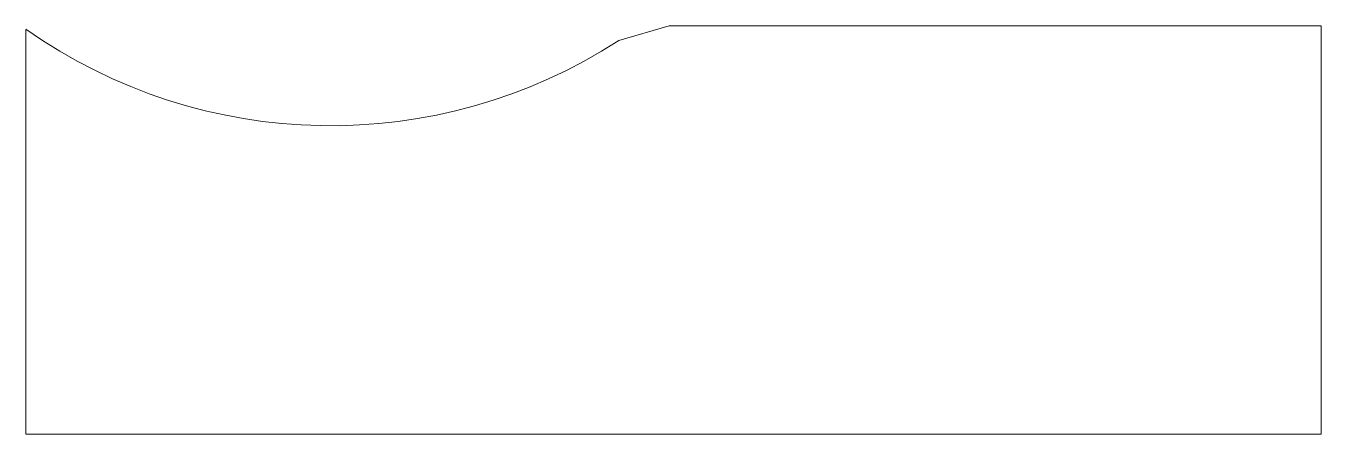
# Model space of a CAD drawing. Header units: millimetres. Extents: x -233 to 124, y 7 to 120.
import ezdxf

# ---------------------------------------------------------------- set-up
doc = ezdxf.new("R2010")
doc.units = ezdxf.units.MM
doc.linetypes.add('K5LT32768', pattern=[0])

msp = doc.modelspace()

# ---------------------------------------------------------------- linework, layer by layer
at = {"color": 7, "linetype": 'K5LT32768', "lineweight": 15}
for p, q in [((-233.14, 118.58), (-233.14, 7)), ((-69.72, 115.49), (-55.86, 119.53)), ((123.86, 119.53), (-55.86, 119.53)), ((123.86, 7), (123.86, 119.53)), ((123.86, 7), (-233.14, 7))]:
    msp.add_line(p, q, dxfattribs=at)
msp.add_arc((-149.14, 238), 146, 234.8764, 302.9549, dxfattribs=at)

doc.saveas('drawing.dxf')
